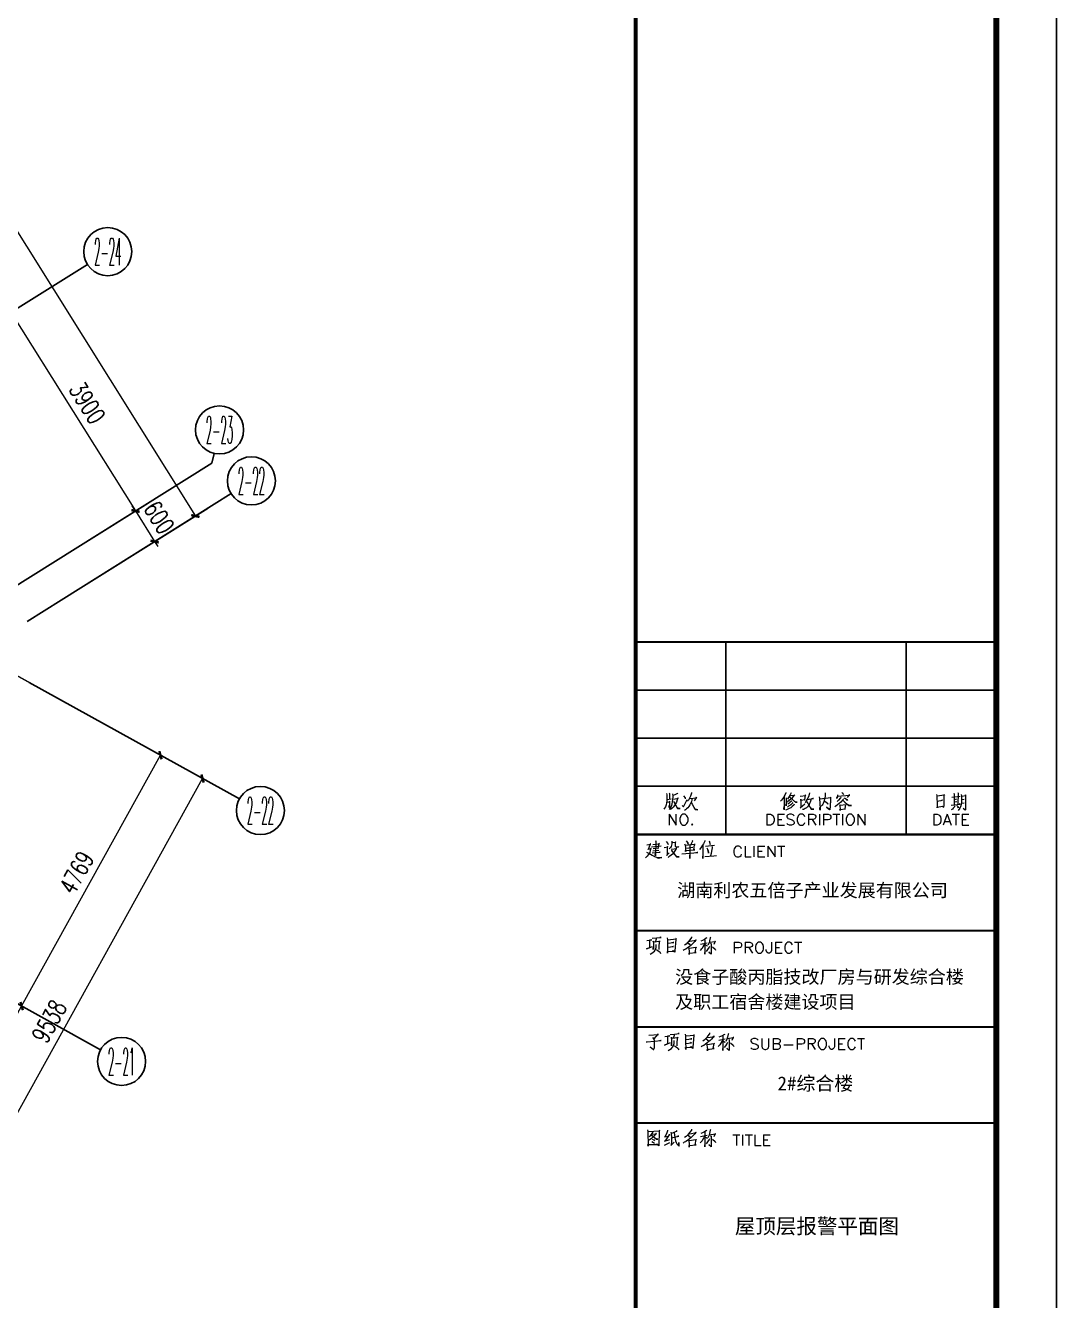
# Model space of a CAD drawing. Extents: x -9422388 to 15610651, y -1992469 to 953794.
# Drawn here: x -2446623 to -2429474, y -444967 to -423762 of the extents above; entities that cross this region are included whole.
import ezdxf
from ezdxf.enums import TextEntityAlignment as Align

# ---------------------------------------------------------------- set-up
doc = ezdxf.new("R2010")
doc.units = 0
doc.header["$LTSCALE"] = 1000
for name, color, linetype in [('AXIS', 3, 'Continuous'), ('AXIS_TEXT', 7, 'Continuous'), ('PUB_DIM', 3, 'Continuous'), ('PUB_TITLE', 4, 'Continuous')]:
    doc.layers.add(name, color=color, linetype=linetype)
doc.layers.add('建筑底图', color=8, linetype='Continuous', lineweight=5)
doc.styles.add('-宋体', font='', dxfattribs={"width": 0.8})
doc.styles.add('_TCH_AXIS', font='COMPLEX', dxfattribs={"bigfont": 'GBCBIG'})
doc.styles.add('_TCH_DIM_T3', font='SIMPLEX', dxfattribs={"width": 0.705882, "bigfont": 'GBCBIG'})
doc.styles.add('COMPLEX', font='COMPLEX')
doc.styles.get('-宋体').set_extended_font_data('SimSun')
doc.dimstyles.new('_TCH_ARCH&&100', dxfattribs={"dimtxt": 297.5, "dimasz": 100, "dimexe": 250, "dimexo": 300, "dimgap": 126.25, "dimtad": 1, "dimdec": 0, "dimzin": 0, "dimdsep": 46, "dimtxsty": '_TCH_DIM_T3', "dimblk": 'ARCHTICK', "dimcen": 0.09, "dimclrt": 7, "dimazin": 2, "dimtfac": 1, "dimtdec": 0, "dimtix": 1, "dimtmove": 2, "dimatfit": 3, "dimfxl": 0, "dimtolj": 1, "dimtzin": 0, "dimarcsym": 0})

# ---------------------------------------------------------------- blocks, each defined once
blk = doc.blocks.new('_ArchTick')
at = {"color": 0, "linetype": 'ByBlock', "const_width": 0.4}
blk.add_lwpolyline([(-0.5, -0.5), (0.5, 0.5)], dxfattribs=at)
blk = doc.blocks.new('*D751')
at = {"layer": 'Defpoints', "color": 0, "transparency": 16777216}
for p in [(2140239, -399502), (2143302, -401197), (2137930, -403675)]:
    blk.add_point(p, dxfattribs=at)
at = {"layer": 'PUB_DIM', "color": 0, "lineweight": -2, "transparency": 16777216}
for p, q in [((2140502, -399647), (2143520, -401318)), ((2140993, -405369), (2143302, -401197)), ((2138193, -403820), (2141211, -405491))]:
    blk.add_line(p, q, dxfattribs=at)
at = {"layer": 'PUB_DIM', "color": 0, "lineweight": -2, "transparency": 16777216, "xscale": 100, "yscale": 100, "zscale": 100}
for p, rotation in [((2143302, -401197), 61.03914883823311), ((2140993, -405369), 241.0391488382331)]:
    blk.add_blockref('_ArchTick', p, dxfattribs=dict(at, rotation=rotation))
at = {"layer": 'PUB_DIM', "color": 7, "transparency": 16777216, "insert": (2141907, -403150), "char_height": 297.5, "attachment_point": 5, "rotation": 61.0391, "style": '_TCH_DIM_T3'}
blk.add_mtext('\\A1;4769', dxfattribs=at)
blk = doc.blocks.new('*D752')
at = {"layer": 'Defpoints', "color": 0, "transparency": 16777216}
for p in [(2142549, -395329), (2145611, -397024), (2140239, -399502)]:
    blk.add_point(p, dxfattribs=at)
at = {"layer": 'PUB_DIM', "color": 0, "lineweight": -2, "transparency": 16777216}
for p, q in [((2142811, -395475), (2145830, -397145)), ((2143302, -401197), (2145611, -397024)), ((2140502, -399647), (2143520, -401318))]:
    blk.add_line(p, q, dxfattribs=at)
at = {"layer": 'PUB_DIM', "color": 0, "lineweight": -2, "transparency": 16777216, "xscale": 100, "yscale": 100, "zscale": 100}
for p, rotation in [((2145611, -397024), 61.03914883822983), ((2143302, -401197), 241.0391488382298)]:
    blk.add_blockref('_ArchTick', p, dxfattribs=dict(at, rotation=rotation))
at = {"layer": 'PUB_DIM', "color": 7, "transparency": 16777216, "insert": (2144216, -398977), "char_height": 297.5, "attachment_point": 5, "rotation": 61.0391, "style": '_TCH_DIM_T3'}
blk.add_mtext('\\A1;4769', dxfattribs=at)
blk = doc.blocks.new('*D753')
at = {"layer": 'Defpoints', "color": 0, "transparency": 16777216}
for p in [(2142549, -395329), (2146311, -397412), (2137930, -403675)]:
    blk.add_point(p, dxfattribs=at)
at = {"layer": 'PUB_DIM', "color": 0, "lineweight": -2, "transparency": 16777216}
for p, q in [((2142811, -395475), (2146530, -397533)), ((2141692, -405757), (2146311, -397412)), ((2138193, -403820), (2141911, -405878))]:
    blk.add_line(p, q, dxfattribs=at)
at = {"layer": 'PUB_DIM', "color": 0, "lineweight": -2, "transparency": 16777216, "xscale": 100, "yscale": 100, "zscale": 100}
for p, rotation in [((2146311, -397412), 61.03914883811161), ((2141692, -405757), 241.0391488381117)]:
    blk.add_blockref('_ArchTick', p, dxfattribs=dict(at, rotation=rotation))
at = {"layer": 'PUB_DIM', "color": 7, "transparency": 16777216, "insert": (2143761, -401451), "char_height": 297.5, "attachment_point": 5, "rotation": 61.0391, "style": '_TCH_DIM_T3'}
blk.add_mtext('\\A1;9538', dxfattribs=at)
blk = doc.blocks.new('*D767')
at = {"layer": 'AXIS', "color": 0, "lineweight": -2, "transparency": 16777216}
for p, q in [((2129789, -372524), (2132543, -370798)), ((2132331, -370931), (2146192, -393046)), ((2143650, -394639), (2146404, -392913))]:
    blk.add_line(p, q, dxfattribs=at)
at = {"layer": 'Defpoints', "color": 0, "transparency": 16777216}
for p in [(2129535, -372683), (2146192, -393046), (2143396, -394798)]:
    blk.add_point(p, dxfattribs=at)
at = {"layer": 'AXIS', "color": 0, "lineweight": -2, "transparency": 16777216, "xscale": 100, "yscale": 100, "zscale": 100}
for p, rotation in [((2132331, -370931), 122.0782976762225), ((2146192, -393046), 302.0782976762225)]:
    blk.add_blockref('_ArchTick', p, dxfattribs=dict(at, rotation=rotation))
at = {"layer": 'AXIS', "color": 7, "transparency": 16777216, "insert": (2139495, -381842), "char_height": 297.5, "attachment_point": 5, "rotation": 302.0783, "style": '_TCH_DIM_T3'}
blk.add_mtext('\\A1;26100', dxfattribs=at)
blk = doc.blocks.new('*D768')
at = {"layer": 'AXIS', "color": 0, "lineweight": -2, "transparency": 16777216}
for p, q in [((2143331, -394131), (2145407, -392830)), ((2145196, -392962), (2145142, -392878)), ((2145196, -392962), (2145514, -393471)), ((2143650, -394639), (2145726, -393338)), ((2145514, -393471), (2145567, -393555))]:
    blk.add_line(p, q, dxfattribs=at)
at = {"layer": 'Defpoints', "color": 0, "transparency": 16777216}
for p in [(2145514, -393471), (2143077, -394290), (2143396, -394798)]:
    blk.add_point(p, dxfattribs=at)
at = {"layer": 'AXIS', "color": 0, "lineweight": -2, "transparency": 16777216, "xscale": 100, "yscale": 100, "zscale": 100}
for p, rotation in [((2145196, -392962), 302.0782976762146), ((2145514, -393471), 122.0782976762145)]:
    blk.add_blockref('_ArchTick', p, dxfattribs=dict(at, rotation=rotation))
at = {"layer": 'AXIS', "color": 7, "transparency": 16777216, "insert": (2145588, -393070), "char_height": 297.5, "attachment_point": 5, "rotation": 302.0783, "style": '_TCH_DIM_T3'}
blk.add_mtext('\\A1;600', dxfattribs=at)
blk = doc.blocks.new('*D769')
at = {"layer": 'AXIS', "color": 0, "lineweight": -2, "transparency": 16777216}
for p, q in [((2141260, -390826), (2143336, -389525)), ((2143124, -389658), (2145196, -392962)), ((2143331, -394131), (2145407, -392830))]:
    blk.add_line(p, q, dxfattribs=at)
at = {"layer": 'Defpoints', "color": 0, "transparency": 16777216}
for p in [(2141006, -390985), (2145196, -392962), (2143077, -394290)]:
    blk.add_point(p, dxfattribs=at)
at = {"layer": 'AXIS', "color": 0, "lineweight": -2, "transparency": 16777216, "xscale": 100, "yscale": 100, "zscale": 100}
for p, rotation in [((2143124, -389658), 122.0782976762255), ((2145196, -392962), 302.0782976762255)]:
    blk.add_blockref('_ArchTick', p, dxfattribs=dict(at, rotation=rotation))
at = {"layer": 'AXIS', "color": 7, "transparency": 16777216, "insert": (2144393, -391164), "char_height": 297.5, "attachment_point": 5, "rotation": 302.0783, "style": '_TCH_DIM_T3'}
blk.add_mtext('\\A1;3900', dxfattribs=at)
blk = doc.blocks.new('_AXISO')
at = {"color": 0}
blk.add_circle((0, 0), 0.5, dxfattribs=at)
at = {"layer": 'AXIS_TEXT', "color": 0, "style": 'COMPLEX', "width": 1.041667}
blk.add_attdef('A', text='', height=0.56, dxfattribs=at).set_placement((-0.25, -0.28), (0.25, -0.28), align=Align.FIT)
blk = doc.blocks.new('TQ')
at = {"layer": 'PUB_TITLE'}
for p, q in [((1747801, -782596), (1747801, -784828)), ((1749891, -782596), (1749891, -784828)), ((1746756, -783153), (1750936, -783153)), ((1746756, -783710), (1750936, -783710)), ((1746756, -784267), (1750936, -784267))]:
    blk.add_line(p, q, dxfattribs=at)
for points, const_width in [([(1746756, -758772), (1746756, -798756)], 48.8), ([(1746756, -782596), (1750936, -782596)], 24.4), ([(1746756, -784825), (1750936, -784825)], 24.4), ([(1746756, -785939), (1750936, -785939)], 24.4), ([(1746756, -787054), (1750936, -787054)], 24.4), ([(1746756, -788168), (1750936, -788168)], 24.4)]:
    blk.add_lwpolyline(points, dxfattribs=dict(at, const_width=const_width))
blk.add_lwpolyline([(1746756, -798756), (1750936, -798756), (1750936, -758772), (1746756, -758772)], close=True, dxfattribs=at)
at = {"layer": 'PUB_TITLE', "color": 140, "lineweight": 0}
for points in [[(1747112, -784352), (1747117, -784365), (1747117, -784405), (1747117, -784434), (1747113, -784460), (1747109, -784480), (1747102, -784503), (1747092, -784520), (1747083, -784532)], [(1747118, -784419), (1747166, -784413)], [(1747182, -784355), (1747186, -784372), (1747186, -784393), (1747182, -784421), (1747179, -784447), (1747174, -784470), (1747170, -784491), (1747163, -784510), (1747154, -784526), (1747145, -784537)], [(1747146, -784342), (1747150, -784352), (1747150, -784414)], [(1747198, -784417), (1747250, -784406), (1747247, -784401), (1747239, -784422), (1747228, -784449), (1747219, -784469), (1747207, -784490), (1747191, -784510), (1747174, -784524), (1747161, -784536)], [(1747245, -784345), (1747242, -784350), (1747211, -784367), (1747189, -784375)], [(1747334, -784413), (1747332, -784401), (1747313, -784378)], [(1747405, -784337), (1747403, -784347), (1747391, -784380), (1747378, -784411), (1747369, -784427), (1747358, -784441)], [(1747380, -784409), (1747382, -784409), (1747464, -784400), (1747457, -784393), (1747449, -784413), (1747434, -784434)], [(1748498, -784339), (1748496, -784348), (1748481, -784375), (1748481, -784378), (1748468, -784398), (1748457, -784414), (1748446, -784427), (1748435, -784439)], [(1748475, -784394), (1748475, -784539), (1748472, -784526), (1748475, -784502)], [(1748500, -784400), (1748500, -784495), (1748498, -784483), (1748500, -784475)], [(1748542, -784373), (1748549, -784375), (1748598, -784368), (1748595, -784365), (1748578, -784388), (1748564, -784408), (1748550, -784421), (1748536, -784433), (1748521, -784444), (1748512, -784450)], [(1748557, -784342), (1748546, -784367), (1748536, -784386), (1748525, -784401), (1748523, -784405), (1748514, -784416)], [(1748536, -784389), (1748542, -784391), (1748607, -784450), (1748628, -784449), (1748607, -784449), (1748598, -784442)], [(1748661, -784380), (1748726, -784372), (1748720, -784367), (1748712, -784424), (1748720, -784424), (1748671, -784430), (1748668, -784416), (1748671, -784434), (1748669, -784508)], [(1748769, -784342), (1748766, -784361), (1748757, -784388), (1748743, -784416), (1748733, -784434), (1748726, -784447), (1748720, -784459)], [(1748743, -784419), (1748817, -784409), (1748809, -784408), (1748795, -784411)], [(1748883, -784388), (1748888, -784409), (1748893, -784526), (1748893, -784543), (1748889, -784532), (1748891, -784511)], [(1748889, -784413), (1748952, -784405), (1748955, -784405), (1749019, -784398), (1749014, -784393), (1749013, -784396), (1749013, -784430), (1749013, -784460), (1749011, -784463), (1749011, -784491), (1749011, -784495), (1749008, -784513), (1749006, -784528), (1749005, -784541), (1748969, -784508), (1749003, -784536), (1749006, -784520)], [(1748952, -784344), (1748950, -784376), (1748947, -784405), (1748947, -784408), (1748942, -784427), (1748936, -784447), (1748929, -784466), (1748924, -784475), (1748916, -784485), (1748911, -784493), (1748904, -784498)], [(1749164, -784411), (1749161, -784421), (1749154, -784427), (1749134, -784449), (1749115, -784467), (1749095, -784483), (1749075, -784496), (1749064, -784503)], [(1749093, -784367), (1749095, -784380), (1749093, -784388), (1749090, -784400), (1749087, -784408), (1749087, -784401), (1749093, -784389)], [(1749133, -784394), (1749131, -784402), (1749108, -784429), (1749092, -784444)], [(1749095, -784381), (1749236, -784369), (1749231, -784367), (1749208, -784398)], [(1749145, -784337), (1749162, -784353), (1749166, -784363), (1749157, -784348)], [(1749175, -784400), (1749203, -784419), (1749211, -784433), (1749199, -784416)], [(1750242, -784361), (1750245, -784378), (1750246, -784414), (1750249, -784452), (1750249, -784457), (1750249, -784483), (1750249, -784518), (1750249, -784507), (1750313, -784496), (1750326, -784508), (1750329, -784493), (1750329, -784474), (1750331, -784435), (1750332, -784396), (1750332, -784363), (1750334, -784368), (1750246, -784380)], [(1750418, -784391), (1750515, -784381)], [(1750444, -784347), (1750447, -784357), (1750447, -784480)], [(1750490, -784337), (1750494, -784347), (1750489, -784475)], [(1750528, -784360), (1750533, -784378), (1750533, -784414), (1750531, -784454), (1750528, -784478), (1750520, -784504), (1750510, -784521), (1750492, -784546)], [(1750533, -784380), (1750582, -784372), (1750577, -784367), (1750577, -784417), (1750577, -784421), (1750579, -784495), (1750577, -784523), (1750576, -784539), (1750574, -784544), (1750549, -784523), (1750572, -784537)], [(1747117, -784449), (1747151, -784446), (1747148, -784441), (1747148, -784515), (1747146, -784504), (1747146, -784491)], [(1747195, -784439), (1747242, -784523), (1747273, -784524), (1747243, -784521), (1747235, -784511)], [(1747297, -784490), (1747311, -784504), (1747354, -784419)], [(1747406, -784416), (1747406, -784427), (1747402, -784444), (1747393, -784466), (1747383, -784483), (1747373, -784502), (1747361, -784515), (1747347, -784528), (1747332, -784539), (1747321, -784546)], [(1747398, -784454), (1747411, -784474), (1747430, -784510), (1747444, -784537), (1747477, -784539), (1747446, -784532), (1747434, -784521)], [(1748592, -784474), (1748587, -784485), (1748569, -784502), (1748553, -784515), (1748536, -784523), (1748520, -784532), (1748505, -784539), (1748493, -784543)], [(1748577, -784454), (1748574, -784460), (1748572, -784463), (1748554, -784480), (1748550, -784482), (1748541, -784490), (1748528, -784498), (1748514, -784507)], [(1748564, -784434), (1748562, -784439), (1748561, -784441), (1748544, -784454), (1748531, -784466), (1748520, -784474)], [(1748664, -784515), (1748715, -784470)], [(1748784, -784416), (1748784, -784426), (1748778, -784452), (1748771, -784467), (1748765, -784480), (1748757, -784491), (1748746, -784503), (1748735, -784515), (1748721, -784523), (1748709, -784531), (1748699, -784535), (1748689, -784537)], [(1748735, -784441), (1748740, -784442), (1748791, -784531), (1748822, -784532), (1748793, -784528), (1748784, -784518)], [(1748944, -784435), (1748962, -784449), (1748977, -784462), (1748982, -784472), (1748978, -784466)], [(1749118, -784478), (1749121, -784488), (1749125, -784535), (1749126, -784546), (1749120, -784535), (1749189, -784529), (1749184, -784529), (1749190, -784477), (1749195, -784480), (1749123, -784488)], [(1749156, -784426), (1749181, -784449), (1749207, -784474), (1749227, -784490), (1749256, -784488), (1749225, -784487), (1749211, -784477)], [(1750249, -784439), (1750313, -784429), (1750306, -784427), (1750291, -784434)], [(1750413, -784485), (1750515, -784472), (1750510, -784470), (1750503, -784475)], [(1750450, -784495), (1750449, -784503), (1750436, -784520), (1750425, -784531), (1750413, -784539)], [(1750449, -784419), (1750479, -784414)], [(1750450, -784447), (1750477, -784442)], [(1750477, -784490), (1750495, -784510), (1750495, -784518), (1750489, -784503)], [(1750531, -784463), (1750535, -784463), (1750561, -784459)], [(1750535, -784421), (1750563, -784416)], [(1747143, -784590), (1747143, -784716)], [(1747143, -784590), (1747226, -784716), (1747226, -784590)], [(1748276, -784590), (1748276, -784716)], [(1748276, -784590), (1748318, -784590), (1748335, -784597), (1748348, -784609), (1748354, -784620), (1748360, -784639), (1748360, -784668), (1748354, -784686), (1748348, -784698), (1748335, -784710), (1748318, -784716), (1748276, -784716)], [(1748402, -784590), (1748402, -784716)], [(1748402, -784590), (1748479, -784590)], [(1748402, -784650), (1748449, -784650)], [(1748592, -784609), (1748581, -784597), (1748562, -784590), (1748539, -784590), (1748520, -784597), (1748509, -784609), (1748509, -784620), (1748514, -784632), (1748520, -784639), (1748533, -784645), (1748569, -784656), (1748581, -784662), (1748586, -784668), (1748592, -784681), (1748592, -784698), (1748581, -784710), (1748562, -784716), (1748539, -784716), (1748520, -784710), (1748509, -784698)], [(1748718, -784620), (1748712, -784609), (1748699, -784597), (1748688, -784590), (1748664, -784590), (1748652, -784597), (1748640, -784609), (1748634, -784620), (1748628, -784639), (1748628, -784668), (1748634, -784686), (1748640, -784698), (1748652, -784710), (1748664, -784716), (1748688, -784716), (1748699, -784710), (1748712, -784698), (1748718, -784686)], [(1748759, -784590), (1748759, -784716)], [(1748759, -784590), (1748813, -784590), (1748831, -784597), (1748837, -784603), (1748843, -784614), (1748843, -784626), (1748837, -784639), (1748831, -784645), (1748813, -784650), (1748759, -784650)], [(1748801, -784650), (1748843, -784716)], [(1748885, -784590), (1748885, -784716)], [(1748933, -784590), (1748933, -784716)], [(1748933, -784590), (1748986, -784590), (1749004, -784597), (1749010, -784603), (1749016, -784614), (1749016, -784632), (1749010, -784645), (1749004, -784650), (1748986, -784656), (1748933, -784656)], [(1749040, -784590), (1749123, -784590)], [(1749082, -784590), (1749082, -784716)], [(1749153, -784590), (1749153, -784716)], [(1749332, -784590), (1749332, -784716)], [(1749332, -784590), (1749415, -784716), (1749415, -784590)], [(1750209, -784590), (1750209, -784716)], [(1750209, -784590), (1750251, -784590), (1750269, -784597), (1750281, -784609), (1750287, -784620), (1750293, -784639), (1750293, -784668), (1750287, -784686), (1750281, -784698), (1750269, -784710), (1750251, -784716), (1750209, -784716)], [(1750365, -784590), (1750317, -784716)], [(1750335, -784674), (1750394, -784674)], [(1750365, -784590), (1750412, -784716)], [(1750424, -784590), (1750508, -784590)], [(1750466, -784590), (1750466, -784716)], [(1750538, -784590), (1750538, -784716)], [(1750538, -784590), (1750615, -784590)], [(1750538, -784650), (1750585, -784650)], [(1748402, -784716), (1748479, -784716)], [(1750538, -784716), (1750615, -784716)], [(1746887, -784944), (1746931, -784939), (1746925, -784935), (1746921, -784948), (1746903, -784998), (1746900, -784994), (1746936, -784986), (1746933, -784983), (1746926, -785009), (1746920, -785033), (1746912, -785047), (1746903, -785061), (1746890, -785077), (1746879, -785088), (1746871, -785095)], [(1746941, -784967), (1747050, -784955)], [(1746956, -784942), (1747031, -784932), (1747025, -784926), (1747015, -784986), (1747020, -784985), (1746961, -784992)], [(1746987, -784896), (1746989, -784907), (1746987, -785074), (1746983, -785062), (1746987, -785047)], [(1747085, -784976), (1747130, -784970), (1747124, -784964), (1747122, -784976), (1747120, -785063), (1747112, -785070), (1747146, -785036)], [(1747110, -784907), (1747130, -784931), (1747133, -784940)], [(1747168, -784996), (1747232, -784988), (1747227, -784983), (1747220, -784996), (1747212, -785013), (1747204, -785026), (1747195, -785037), (1747182, -785052), (1747168, -785066), (1747153, -785077), (1747141, -785085), (1747132, -785090)], [(1747174, -784904), (1747176, -784919), (1747176, -784935), (1747173, -784950), (1747168, -784965), (1747161, -784975), (1747154, -784983), (1747146, -784992)], [(1747178, -784917), (1747222, -784914), (1747219, -784909), (1747214, -784922), (1747214, -784934), (1747214, -784944), (1747214, -784955), (1747215, -784960), (1747219, -784965), (1747226, -784967), (1747234, -784968), (1747245, -784968), (1747252, -784967), (1747256, -784964)], [(1747322, -784934), (1747329, -784948), (1747334, -784976), (1747334, -785005), (1747336, -785022), (1747330, -785011), (1747443, -785003), (1747431, -785001), (1747439, -784944), (1747444, -784940), (1747439, -784939), (1747438, -784942), (1747332, -784952)], [(1747342, -784899), (1747362, -784922), (1747363, -784939), (1747358, -784919)], [(1747350, -784983), (1747418, -784973)], [(1747382, -784950), (1747383, -785044), (1747385, -785090), (1747385, -785103), (1747382, -785091), (1747383, -785066)], [(1747410, -784894), (1747419, -784903), (1747414, -784901), (1747393, -784947)], [(1747559, -784894), (1747557, -784904), (1747542, -784934), (1747531, -784950), (1747512, -784981), (1747495, -785000)], [(1747536, -784945), (1747536, -785103), (1747534, -785088), (1747536, -785075)], [(1747566, -784961), (1747671, -784948)], [(1747581, -784981), (1747587, -784996), (1747595, -785016), (1747600, -785033), (1747602, -785042), (1747602, -785029), (1747594, -785014)], [(1747606, -784899), (1747617, -784924), (1747620, -784940), (1747618, -784927)], [(1747643, -784965), (1747643, -784980), (1747636, -785018), (1747630, -785046), (1747623, -785074)], [(1747983, -784990), (1747977, -784978), (1747965, -784966), (1747953, -784960), (1747929, -784960), (1747917, -784966), (1747905, -784978), (1747899, -784990), (1747893, -785008), (1747893, -785038), (1747899, -785055), (1747905, -785067), (1747917, -785080), (1747929, -785085), (1747953, -785085), (1747965, -785080), (1747977, -785067), (1747983, -785055)], [(1748024, -784960), (1748024, -785085), (1748096, -785085)], [(1748126, -784960), (1748126, -785085)], [(1748173, -784960), (1748173, -785085)], [(1748173, -784960), (1748251, -784960)], [(1748287, -784960), (1748287, -785085)], [(1748287, -784960), (1748371, -785085), (1748371, -784960)], [(1748400, -784960), (1748484, -784960)], [(1748442, -784960), (1748442, -785085)], [(1746880, -785031), (1746896, -785037), (1746909, -785042), (1746929, -785052), (1746949, -785063), (1746975, -785079), (1746997, -785088), (1747000, -785090), (1747018, -785100), (1747059, -785091), (1747058, -785091), (1747020, -785096), (1747002, -785091)], [(1746948, -785037), (1747039, -785031), (1747035, -785029), (1747030, -785033)], [(1746956, -785016), (1747023, -785008)], [(1747166, -785011), (1747170, -785011), (1747230, -785083), (1747262, -785085), (1747230, -785080), (1747222, -785074)], [(1747291, -785050), (1747477, -785034), (1747467, -785033), (1747454, -785036)], [(1747557, -785079), (1747661, -785072), (1747691, -785070)], [(1748173, -785019), (1748221, -785019)], [(1748173, -785085), (1748251, -785085)], [(1746949, -786028), (1746998, -786022), (1747050, -786017), (1747046, -786015), (1747038, -786017)], [(1746985, -786071), (1746997, -786035), (1746997, -786024)], [(1747120, -786024), (1747125, -786045), (1747125, -786126), (1747127, -786180), (1747127, -786201), (1747125, -786180), (1747199, -786175), (1747191, -786172), (1747178, -786176)], [(1747127, -786045), (1747228, -786035), (1747223, -786030), (1747222, -786040), (1747211, -786173), (1747211, -786185), (1747209, -786190), (1747198, -786173)], [(1747403, -786009), (1747402, -786020), (1747382, -786046), (1747370, -786063), (1747357, -786078), (1747341, -786094), (1747324, -786106)], [(1747579, -786022), (1747575, -786028), (1747554, -786041), (1747531, -786053), (1747512, -786060)], [(1747622, -786015), (1747620, -786024), (1747611, -786058), (1747606, -786081), (1747594, -786109)], [(1746887, -786053), (1746944, -786045), (1746916, -786048), (1746915, -786137), (1746883, -786150), (1746950, -786121)], [(1746923, -786211), (1746944, -786201), (1746961, -786190), (1746974, -786175), (1746987, -786156), (1746992, -786134), (1746995, -786114), (1746995, -786098)], [(1747028, -786156), (1747028, -786142), (1747030, -786139), (1747031, -786058), (1747038, -786065), (1746964, -786074), (1746961, -786060), (1746964, -786073), (1746964, -786115), (1746962, -786147), (1746961, -786159), (1746961, -786150), (1746962, -786132)], [(1746997, -786159), (1747018, -786172), (1747035, -786185), (1747041, -786193), (1747046, -786204)], [(1747127, -786086), (1747198, -786078), (1747191, -786076), (1747176, -786081)], [(1747127, -786130), (1747195, -786124), (1747189, -786122), (1747178, -786127)], [(1747380, -786060), (1747385, -786061), (1747459, -786050), (1747454, -786046), (1747441, -786063), (1747426, -786081), (1747411, -786096), (1747395, -786111), (1747377, -786126), (1747357, -786140), (1747336, -786154), (1747332, -786155), (1747319, -786162), (1747306, -786170)], [(1747362, -786078), (1747365, -786079), (1747383, -786094), (1747385, -786102), (1747378, -786091)], [(1747370, -786137), (1747373, -786142), (1747377, -786183), (1747378, -786188), (1747378, -786217), (1747377, -786204), (1747377, -786200), (1747457, -786191), (1747456, -786191), (1747447, -786191), (1747456, -786130), (1747459, -786134), (1747454, -786135), (1747375, -786145)], [(1747556, -786088), (1747546, -786109), (1747534, -786127), (1747525, -786145), (1747515, -786155), (1747504, -786168)], [(1747509, -786094), (1747586, -786079)], [(1747556, -786046), (1747557, -786176), (1747559, -786213), (1747556, -786206), (1747557, -786191)], [(1747557, -786099), (1747579, -786112), (1747584, -786119)], [(1747610, -786121), (1747608, -786129), (1747590, -786159), (1747573, -786179)], [(1747625, -786086), (1747633, -786094), (1747630, -786093), (1747631, -786180), (1747631, -786201), (1747630, -786213), (1747603, -786187), (1747630, -786209)], [(1747608, -786074), (1747683, -786063), (1747676, -786061), (1747661, -786098)], [(1747648, -786126), (1747677, -786152), (1747683, -786165)], [(1747899, -786074), (1747899, -786200)], [(1747899, -786074), (1747953, -786074), (1747971, -786080), (1747977, -786086), (1747983, -786099), (1747983, -786116), (1747977, -786128), (1747971, -786134), (1747953, -786140), (1747899, -786140)], [(1748024, -786074), (1748024, -786200)], [(1748024, -786074), (1748078, -786074), (1748096, -786080), (1748102, -786086), (1748108, -786099), (1748108, -786110), (1748102, -786122), (1748096, -786128), (1748078, -786134), (1748024, -786134)], [(1748066, -786134), (1748108, -786200)], [(1748329, -786074), (1748329, -786170), (1748323, -786188), (1748316, -786194), (1748305, -786200), (1748293, -786200), (1748281, -786194), (1748275, -786188), (1748269, -786170), (1748269, -786158)], [(1748377, -786074), (1748377, -786200)], [(1748377, -786074), (1748454, -786074)], [(1748377, -786134), (1748424, -786134)], [(1748573, -786104), (1748567, -786092), (1748556, -786080), (1748544, -786074), (1748520, -786074), (1748508, -786080), (1748495, -786092), (1748490, -786104), (1748484, -786122), (1748484, -786152), (1748490, -786170), (1748495, -786182), (1748508, -786194), (1748520, -786200), (1748544, -786200), (1748556, -786194), (1748567, -786182), (1748573, -786170)], [(1748597, -786074), (1748681, -786074)], [(1748639, -786074), (1748639, -786200)], [(1748377, -786200), (1748454, -786200)], [(1746879, -787227), (1746888, -787228), (1747052, -787212), (1747048, -787211), (1747031, -787214)], [(1746908, -787151), (1747020, -787143), (1747015, -787140), (1746966, -787192), (1746957, -787178), (1746962, -787186), (1746967, -787197), (1746969, -787208), (1746970, -787225), (1746972, -787243), (1746972, -787261), (1746972, -787276), (1746970, -787288), (1746969, -787297), (1746967, -787307), (1746964, -787314), (1746961, -787317), (1746925, -787286), (1746962, -787314), (1746966, -787314)], [(1747096, -787167), (1747153, -787159), (1747125, -787163), (1747124, -787252), (1747092, -787265), (1747160, -787235)], [(1747132, -787326), (1747153, -787316), (1747170, -787304), (1747182, -787289), (1747195, -787272), (1747201, -787248), (1747204, -787228), (1747204, -787212)], [(1747158, -787143), (1747207, -787137), (1747259, -787131), (1747255, -787130), (1747247, -787131)], [(1747237, -787272), (1747237, -787256), (1747239, -787253), (1747240, -787173), (1747247, -787179), (1747173, -787189), (1747170, -787174), (1747173, -787187), (1747173, -787230), (1747171, -787261), (1747170, -787273), (1747170, -787265), (1747171, -787247)], [(1747194, -787186), (1747206, -787150), (1747206, -787138)], [(1747329, -787138), (1747334, -787159), (1747334, -787240), (1747336, -787294), (1747336, -787316), (1747334, -787294), (1747408, -787289), (1747399, -787286), (1747386, -787291)], [(1747336, -787159), (1747438, -787150), (1747432, -787145), (1747431, -787154), (1747419, -787288), (1747419, -787299), (1747418, -787304), (1747406, -787288)], [(1747336, -787200), (1747406, -787192), (1747399, -787191), (1747385, -787195)], [(1747589, -787174), (1747594, -787175), (1747668, -787164), (1747663, -787161), (1747650, -787178), (1747635, -787195), (1747620, -787211), (1747603, -787225), (1747586, -787240), (1747566, -787255), (1747545, -787268), (1747541, -787269), (1747528, -787276), (1747515, -787285)], [(1747611, -787123), (1747610, -787134), (1747590, -787161), (1747579, -787178), (1747566, -787192), (1747549, -787208), (1747533, -787220)], [(1747570, -787192), (1747574, -787194), (1747592, -787208), (1747594, -787217), (1747587, -787206)], [(1747765, -787202), (1747754, -787224), (1747743, -787241), (1747733, -787260), (1747724, -787269), (1747712, -787283)], [(1747719, -787208), (1747794, -787194)], [(1747787, -787137), (1747785, -787143), (1747763, -787156), (1747740, -787167), (1747720, -787174)], [(1747765, -787161), (1747766, -787291), (1747768, -787327), (1747765, -787321), (1747766, -787306)], [(1747766, -787214), (1747787, -787227), (1747793, -787233)], [(1747831, -787130), (1747829, -787138), (1747821, -787173), (1747814, -787195), (1747802, -787224)], [(1747834, -787200), (1747842, -787208), (1747839, -787207), (1747840, -787294), (1747840, -787316), (1747839, -787327), (1747812, -787301), (1747839, -787324)], [(1747818, -787189), (1747892, -787178), (1747885, -787175), (1747870, -787212)], [(1748175, -787207), (1748163, -787195), (1748145, -787189), (1748121, -787189), (1748103, -787195), (1748091, -787207), (1748091, -787219), (1748097, -787230), (1748103, -787236), (1748115, -787242), (1748151, -787255), (1748163, -787261), (1748169, -787266), (1748175, -787278), (1748175, -787296), (1748163, -787308), (1748145, -787314), (1748121, -787314), (1748103, -787308), (1748091, -787296)], [(1748217, -787189), (1748217, -787278), (1748223, -787296), (1748234, -787308), (1748253, -787314), (1748264, -787314), (1748282, -787308), (1748294, -787296), (1748300, -787278), (1748300, -787189)], [(1748348, -787189), (1748348, -787314)], [(1748348, -787189), (1748402, -787189), (1748419, -787195), (1748425, -787201), (1748432, -787213), (1748432, -787225), (1748425, -787236), (1748419, -787242), (1748402, -787249), (1748348, -787249)], [(1748628, -787189), (1748628, -787314)], [(1748628, -787189), (1748682, -787189), (1748700, -787195), (1748706, -787201), (1748712, -787213), (1748712, -787230), (1748706, -787242), (1748700, -787249), (1748682, -787255), (1748628, -787255)], [(1748754, -787189), (1748754, -787314)], [(1748754, -787189), (1748807, -787189), (1748825, -787195), (1748831, -787201), (1748837, -787213), (1748837, -787225), (1748831, -787236), (1748825, -787242), (1748807, -787249), (1748754, -787249)], [(1749058, -787189), (1749058, -787284), (1749051, -787302), (1749046, -787308), (1749034, -787314), (1749022, -787314), (1749010, -787308), (1749004, -787302), (1748998, -787284), (1748998, -787272)], [(1749106, -787189), (1749106, -787314)], [(1749106, -787189), (1749183, -787189)], [(1749302, -787219), (1749296, -787207), (1749285, -787195), (1749272, -787189), (1749249, -787189), (1749237, -787195), (1749225, -787207), (1749219, -787219), (1749213, -787236), (1749213, -787266), (1749219, -787284), (1749225, -787296), (1749237, -787308), (1749249, -787314), (1749272, -787314), (1749285, -787308), (1749296, -787296), (1749302, -787284)], [(1749327, -787189), (1749409, -787189)], [(1749368, -787189), (1749368, -787314)], [(1747206, -787273), (1747227, -787286), (1747243, -787299), (1747250, -787307), (1747255, -787319)], [(1747336, -787245), (1747405, -787239), (1747398, -787236), (1747386, -787241)], [(1747579, -787252), (1747582, -787256), (1747586, -787297), (1747587, -787302), (1747587, -787332), (1747586, -787319), (1747586, -787314), (1747666, -787306), (1747664, -787306), (1747656, -787306), (1747664, -787245), (1747668, -787248), (1747663, -787250), (1747584, -787260)], [(1747819, -787235), (1747818, -787243), (1747799, -787273), (1747781, -787293)], [(1747856, -787240), (1747887, -787266), (1747892, -787280)], [(1748402, -787249), (1748419, -787255), (1748425, -787261), (1748432, -787272), (1748432, -787291), (1748425, -787302), (1748419, -787308), (1748402, -787314), (1748348, -787314)], [(1748473, -787261), (1748581, -787261)], [(1748795, -787249), (1748837, -787314)], [(1749106, -787249), (1749153, -787249)], [(1749106, -787314), (1749183, -787314)], [(1746893, -788246), (1746896, -788267), (1746900, -788436), (1746898, -788418), (1747015, -788418), (1747007, -788417), (1746990, -788418)], [(1746898, -788267), (1747036, -788257), (1747031, -788252), (1747028, -788267), (1747026, -788415), (1747025, -788431), (1747014, -788418)], [(1747127, -788249), (1747125, -788259), (1747112, -788293), (1747094, -788328), (1747089, -788328), (1747135, -788318)], [(1747403, -788238), (1747402, -788249), (1747382, -788275), (1747370, -788292), (1747357, -788307), (1747341, -788323), (1747324, -788335)], [(1747579, -788251), (1747575, -788257), (1747554, -788271), (1747531, -788282), (1747512, -788288)], [(1747622, -788244), (1747620, -788252), (1747611, -788287), (1747606, -788310), (1747594, -788338)], [(1746944, -788293), (1746950, -788295), (1746997, -788291), (1746992, -788285), (1746970, -788316), (1746954, -788333), (1746939, -788346), (1746925, -788357), (1746908, -788366)], [(1746953, -788269), (1746953, -788277), (1746937, -788302), (1746920, -788321), (1746912, -788329)], [(1746941, -788312), (1746946, -788312), (1746997, -788354), (1747015, -788354), (1746997, -788351), (1746989, -788348)], [(1746942, -788381), (1746964, -788392), (1746974, -788401)], [(1746949, -788353), (1746967, -788364), (1746975, -788373)], [(1747145, -788296), (1747143, -788305), (1747120, -788341), (1747097, -788374), (1747092, -788376), (1747151, -788357)], [(1747092, -788423), (1747154, -788395)], [(1747163, -788272), (1747168, -788288), (1747170, -788340), (1747170, -788382), (1747168, -788422), (1747165, -788427), (1747204, -788390)], [(1747232, -788254), (1747227, -788264), (1747189, -788282), (1747170, -788288)], [(1747171, -788340), (1747255, -788320), (1747250, -788318), (1747235, -788325)], [(1747204, -788279), (1747206, -788308), (1747211, -788336), (1747212, -788340), (1747215, -788356), (1747219, -788374), (1747226, -788394), (1747235, -788410), (1747245, -788422), (1747255, -788428), (1747260, -788434), (1747256, -788392), (1747255, -788430)], [(1747380, -788288), (1747385, -788291), (1747459, -788279), (1747454, -788275), (1747441, -788292), (1747426, -788310), (1747411, -788325), (1747395, -788340), (1747377, -788354), (1747357, -788369), (1747336, -788382), (1747332, -788384), (1747319, -788390), (1747306, -788399)], [(1747362, -788307), (1747365, -788308), (1747383, -788323), (1747385, -788332), (1747378, -788320)], [(1747370, -788366), (1747373, -788370), (1747377, -788412), (1747378, -788417), (1747378, -788447), (1747377, -788434), (1747377, -788428), (1747457, -788420), (1747456, -788420), (1747447, -788420), (1747456, -788359), (1747459, -788362), (1747454, -788364), (1747375, -788374)], [(1747556, -788316), (1747546, -788338), (1747534, -788356), (1747525, -788374), (1747515, -788384), (1747504, -788397)], [(1747509, -788323), (1747586, -788308)], [(1747556, -788275), (1747557, -788406), (1747559, -788442), (1747556, -788435), (1747557, -788420)], [(1747557, -788328), (1747579, -788341), (1747584, -788348)], [(1747610, -788349), (1747608, -788357), (1747590, -788387), (1747573, -788407)], [(1747625, -788315), (1747633, -788323), (1747630, -788321), (1747631, -788409), (1747631, -788430), (1747630, -788442), (1747603, -788415), (1747630, -788438)], [(1747608, -788303), (1747683, -788292), (1747676, -788291), (1747661, -788326)], [(1747648, -788354), (1747677, -788381), (1747683, -788394)], [(1747881, -788303), (1747965, -788303)], [(1747923, -788303), (1747923, -788428)], [(1747994, -788303), (1747994, -788428)], [(1748024, -788303), (1748108, -788303)], [(1748066, -788303), (1748066, -788428)], [(1748137, -788303), (1748137, -788428), (1748209, -788428)], [(1748239, -788303), (1748239, -788428)], [(1748239, -788303), (1748316, -788303)], [(1748239, -788363), (1748287, -788363)], [(1748239, -788428), (1748316, -788428)]]:
    blk.add_lwpolyline(points, dxfattribs=at)
for points in [[(1747303, -784590), (1747292, -784597), (1747280, -784609), (1747274, -784620), (1747267, -784639), (1747267, -784668), (1747274, -784686), (1747280, -784698), (1747292, -784710), (1747303, -784716), (1747328, -784716), (1747339, -784710), (1747351, -784698), (1747357, -784686), (1747363, -784668), (1747363, -784639), (1747357, -784620), (1747351, -784609), (1747339, -784597), (1747328, -784590), (1747303, -784590)], [(1747411, -784704), (1747405, -784710), (1747411, -784716), (1747417, -784710), (1747411, -784704)], [(1749230, -784590), (1749219, -784597), (1749207, -784609), (1749201, -784620), (1749195, -784639), (1749195, -784668), (1749201, -784686), (1749207, -784698), (1749219, -784710), (1749230, -784716), (1749255, -784716), (1749266, -784710), (1749278, -784698), (1749285, -784686), (1749291, -784668), (1749291, -784639), (1749285, -784620), (1749278, -784609), (1749266, -784597), (1749255, -784590), (1749230, -784590)], [(1748179, -786074), (1748167, -786080), (1748156, -786092), (1748150, -786104), (1748144, -786122), (1748144, -786152), (1748150, -786170), (1748156, -786182), (1748167, -786194), (1748179, -786200), (1748203, -786200), (1748215, -786194), (1748227, -786182), (1748234, -786170), (1748239, -786152), (1748239, -786122), (1748234, -786104), (1748227, -786092), (1748215, -786080), (1748203, -786074), (1748179, -786074)], [(1748908, -787189), (1748897, -787195), (1748885, -787207), (1748879, -787219), (1748872, -787236), (1748872, -787266), (1748879, -787284), (1748885, -787296), (1748897, -787308), (1748908, -787314), (1748933, -787314), (1748944, -787308), (1748956, -787296), (1748962, -787284), (1748969, -787266), (1748969, -787236), (1748962, -787219), (1748956, -787207), (1748944, -787195), (1748933, -787189), (1748908, -787189)]]:
    blk.add_lwpolyline(points, close=True, dxfattribs=at)
at = {"layer": 'PUB_TITLE', "color": 7, "style": '-宋体', "width": 1.000002}
for s, height, p in [('湖南利农五倍子产业发展有限公司', 153.25, (1747238, -785548)), ('没食子酸丙脂技改厂房与研发综合楼', 153.25, (1747214, -786551)), ('及职工宿舍楼建设项目', 153.2, (1747214, -786841)), ('2#综合楼', 160.8, (1748400, -787789))]:
    blk.add_text(s, height=height, dxfattribs=at).set_placement(p)
blk = doc.blocks.new('图签')
at = {"xscale": 1.43572, "yscale": 1.43572, "zscale": 1.43572}
blk.add_blockref('TQ', (-231624, 689573), dxfattribs=at)
blk = doc.blocks.new('6666')
at = {"layer": 'AXIS', "color": 8}
for p, q in [((2141006.1, -390985.5), (2144395.4, -388861.2)), ((2146503.6, -392004.2), (2146466.6, -392165.7)), ((2143077.3, -394290), (2146466.6, -392165.7)), ((2143395.9, -394798.4), (2146785.2, -392674.1)), ((2143427.3, -395815.8), (2146923.3, -397750.6)), ((2141118.1, -399988.4), (2144614.1, -401923.2))]:
    blk.add_line(p, q, dxfattribs=at)
ref = blk.add_blockref('_AXISO', (2144734.3, -388648.7), dxfattribs=dict(at, xscale=800, yscale=800, zscale=800))
ref.add_attrib('A', '2-24', dxfattribs={"layer": 'AXIS_TEXT', "color": 8, "height": 452.55, "style": '_TCH_AXIS', "width": 0.256098}).set_placement((2144508, -388875), (2144960.6, -388875), align=Align.FIT)
ref = blk.add_blockref('_AXISO', (2146593.1, -391614.4), dxfattribs=dict(at, xscale=800, yscale=800, zscale=800))
ref.add_attrib('A', '2-23', dxfattribs={"layer": 'AXIS_TEXT', "color": 8, "height": 452.55, "style": '_TCH_AXIS', "width": 0.2625}).set_placement((2146366.8, -391840.6), (2146819.3, -391840.6), align=Align.FIT)
ref = blk.add_blockref('_AXISO', (2147124.1, -392461.7), dxfattribs=dict(at, xscale=800, yscale=800, zscale=800))
ref.add_attrib('A', '2-22', dxfattribs={"layer": 'AXIS_TEXT', "color": 8, "height": 452.55, "style": '_TCH_AXIS', "width": 0.2625}).set_placement((2146897.9, -392687.9), (2147350.4, -392687.9), align=Align.FIT)
ref = blk.add_blockref('_AXISO', (2147273.3, -397944.2), dxfattribs=dict(at, xscale=800, yscale=800, zscale=800))
ref.add_attrib('A', '2-22', dxfattribs={"layer": 'AXIS_TEXT', "color": 8, "height": 452.55, "style": '_TCH_AXIS', "width": 0.2625}).set_placement((2147047.1, -398170.5), (2147499.6, -398170.5), align=Align.FIT)
ref = blk.add_blockref('_AXISO', (2144964.1, -402116.9), dxfattribs=dict(at, xscale=800, yscale=800, zscale=800))
ref.add_attrib('A', '2-21', dxfattribs={"layer": 'AXIS_TEXT', "color": 8, "height": 452.55, "style": '_TCH_AXIS', "width": 0.28}).set_placement((2144737.9, -402343.1), (2145190.4, -402343.1), align=Align.FIT)
for p1, p2, distance, picture, middle in [((2129534.8, -372683.3), (2143395.9, -394798.4), 3300, '*D767', (2139494.5, -381842.2)), ((2141006.1, -390985.5), (2143077.3, -394290), 2500, '*D769', (2144393, -391164)), ((2143077.3, -394290), (2143395.9, -394798.4), 2500, '*D768', (2145587.9, -393070.5))]:
    dim = blk.add_aligned_dim(p1=p1, p2=p2, distance=distance, dimstyle='_TCH_ARCH&&100', dxfattribs=at)
    dim.commit()
    dim.dimension.update_dxf_attribs({"geometry": picture, "text_midpoint": middle})
at = {"layer": 'PUB_DIM', "color": 8}
for p1, p2, distance, picture, middle in [((2137930.2, -403674.7), (2142548.6, -395329.5), -4300, '*D753', (2143761.1, -401451.1)), ((2140239.4, -399502.1), (2142548.6, -395329.5), -3500, '*D752', (2144215.7, -398977.4)), ((2137930.2, -403674.7), (2140239.4, -399502.1), -3500, '*D751', (2141906.5, -403150))]:
    dim = blk.add_aligned_dim(p1=p1, p2=p2, distance=distance, dimstyle='_TCH_ARCH&&100', dxfattribs=at)
    dim.commit()
    dim.dimension.update_dxf_attribs({"geometry": picture, "text_midpoint": middle})

msp = doc.modelspace()

# ---------------------------------------------------------------- linework, layer by layer
at = {"layer": 'PUB_TITLE'}
msp.add_lwpolyline([(-2513574.25692, -458212.1496), (-2429474.25692, -458212.1496), (-2429474.25692, -398812.1496), (-2513574.25692, -398812.1496)], close=True, dxfattribs=at)
at = {"layer": 'PUB_TITLE', "const_width": 100}
msp.add_lwpolyline([(-2511074.25692, -457212.1496), (-2430474.25692, -457212.1496), (-2430474.25692, -399812.1496), (-2511074.25692, -399812.1496)], close=True, dxfattribs=at)

# ---------------------------------------------------------------- block references
msp.add_blockref('图签', (-4712703.06659, 0))
at = {"layer": '建筑底图', "color": 8}
msp.add_blockref('6666', (-4589988.93389, -38873.50822), dxfattribs=at)

# ---------------------------------------------------------------- texts
at = {"layer": 'PUB_TITLE', "color": 7, "style": '-宋体', "width": 1.000002}
msp.add_text('屋顶层报警平面图', height=250, dxfattribs=at).set_placement((-2434823.68905, -443854.5144))

doc.saveas('drawing.dxf')
